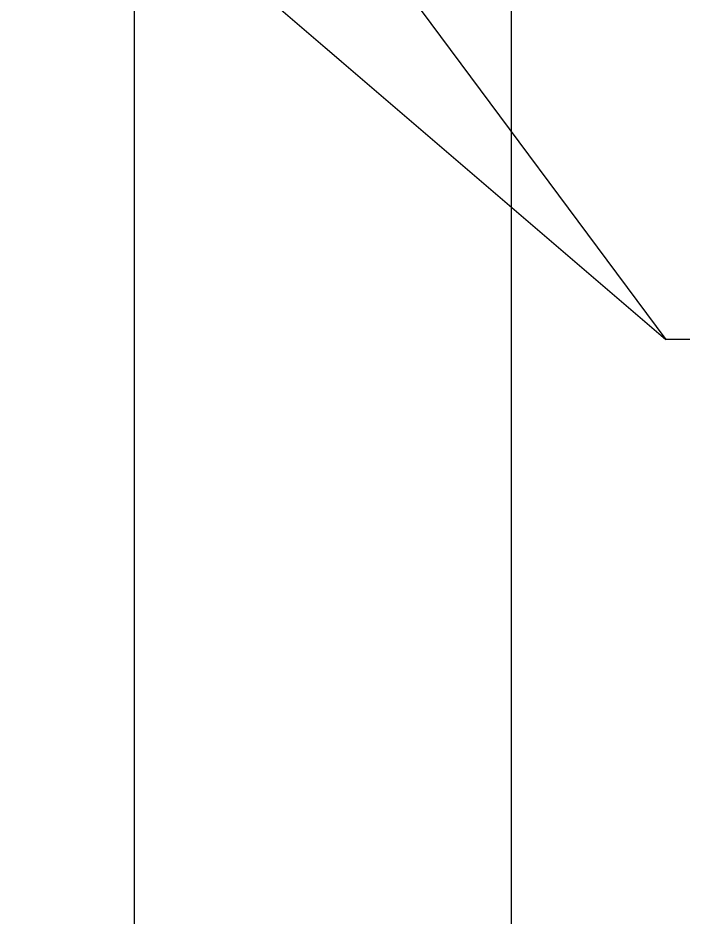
# Model space of a CAD drawing. Header units: millimetres. Extents: x 12351878 to 12381578, y 696206 to 738256.
# Drawn here: x 12366746 to 12367539, y 730352 to 731425 of the extents above; entities that cross this region are included whole.
import ezdxf

# ---------------------------------------------------------------- set-up
doc = ezdxf.new("R2010")
doc.units = ezdxf.units.MM
doc.header["$LTSCALE"] = 1000
doc.linetypes.add('DOTE', pattern=[2.42, 2, -0.2, 0.02, -0.2])
for name, color, linetype in [('DIM_LEAD', 3, 'Continuous'), ('DOTE', 16, 'DOTE'), ('GZDI-J建筑-立面-后可见线', 252, 'Continuous'), ('SYMBOL', 7, 'Continuous')]:
    doc.layers.add(name, color=color, linetype=linetype)

# ---------------------------------------------------------------- blocks, each defined once
blk = doc.blocks.new('gyblcqs2')
at = {"layer": 'GZDI-J建筑-立面-后可见线'}
blk.add_line((3737, 4709.3, 0), (3737, 2705.9, 0), dxfattribs=at)
blk = doc.blocks.new('gyqs07')
at = {"layer": 'GZDI-J建筑-立面-后可见线'}
blk.add_line((3737, 2705.9, 0), (3737, 0, 0), dxfattribs=at)

msp = doc.modelspace()

# ---------------------------------------------------------------- linework, layer by layer
at = {"layer": 'DIM_LEAD'}
for p in [(12366580.5, 732304.5), (12366759, 731693), (12368343.5, 731041.5)]:
    msp.add_line(p, (12367518.5, 731041.5), dxfattribs=at)
at = {"layer": 'DOTE'}
msp.add_line((12367334.5, 701178, 0), (12367334.5, 737220, 0), dxfattribs=at)

# ---------------------------------------------------------------- block references
at = {"layer": 'SYMBOL'}
for name, p in [('gyqs07', (12363147.5, 729722.9)), ('gyblcqs2', (12363147.5, 727572.9))]:
    msp.add_blockref(name, p, dxfattribs=at)

doc.saveas('drawing.dxf')
